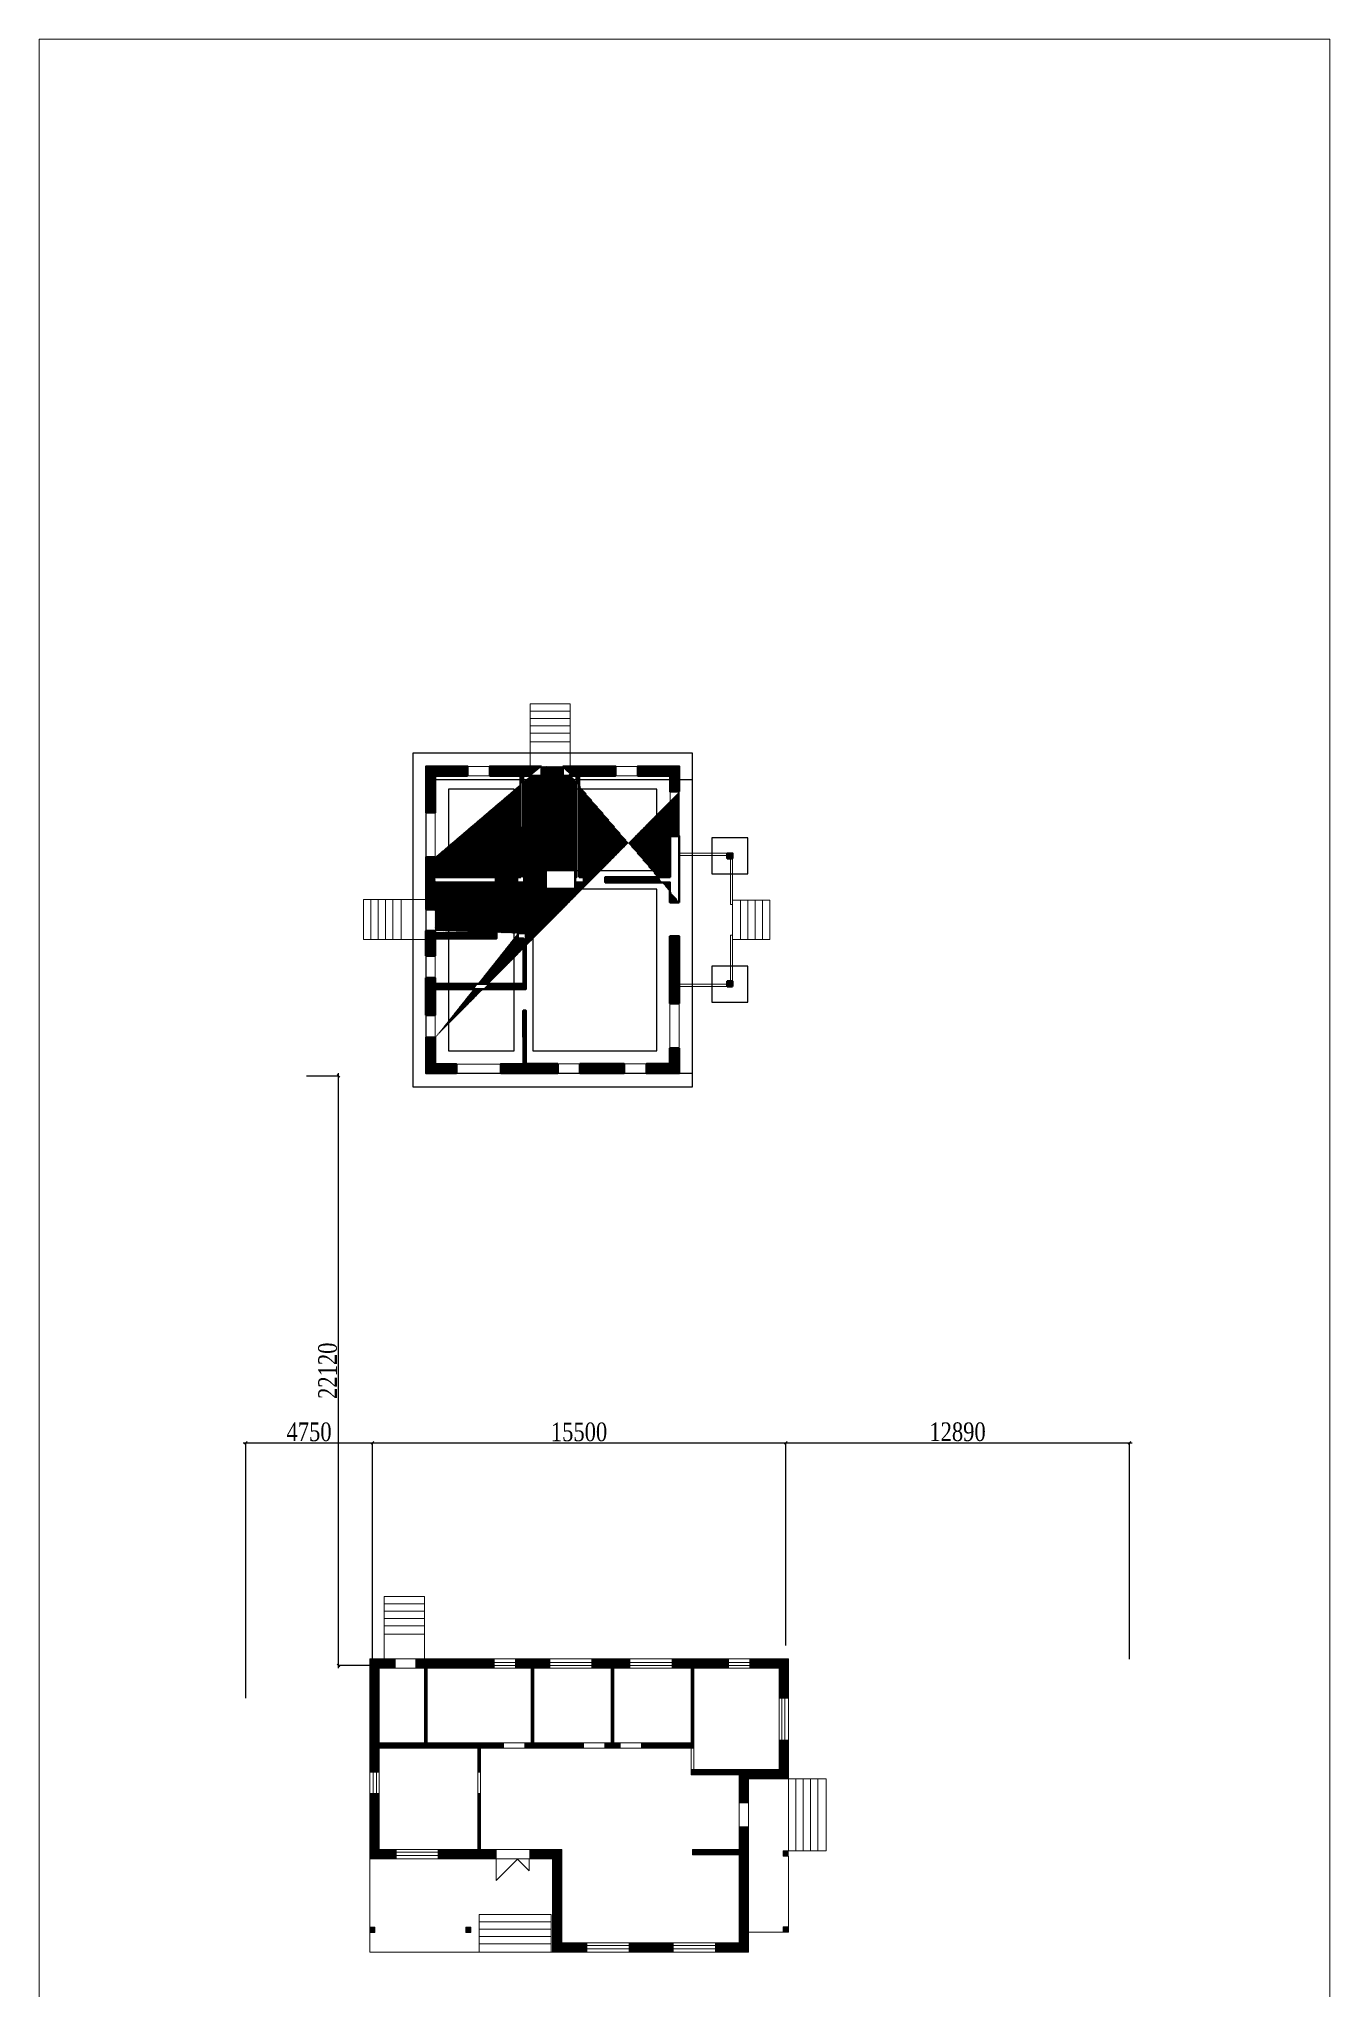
# Model space of a CAD drawing. Extents: x 1560470 to 2285577, y -245723 to 320220.
# Drawn here: x 1560470 to 1608884, y 247066 to 320220 of the extents above; entities that cross this region are included whole.
import ezdxf

# ---------------------------------------------------------------- set-up
doc = ezdxf.new("R2010")
doc.units = 0
doc.header["$LTSCALE"] = 500
doc.header["$MEASUREMENT"] = 0
doc.layers.get('0').update_dxf_attribs({"linetype": 'CONTINUOUS', "lineweight": 0, "plot": 0})
for name, color, linetype, lineweight in [('АР. окна', 250, 'CONTINUOUS', 0), ('АР. план', 250, 'CONTINUOUS', 0), ('АР. план контуры', 3, 'CONTINUOUS', 5), ('АР. план штрих.', 5, 'CONTINUOUS', 5)]:
    doc.layers.add(name, color=color, linetype=linetype, lineweight=lineweight)
doc.layers.get('0').off()
doc.styles.get("Standard").update_dxf_attribs({"font": 'TIMES.TTF', "width": 0.8, "height": 200})
doc.dimstyles.new('ISO-25', dxfattribs={"dimtxt": 300, "dimasz": 100, "dimexe": 0, "dimexo": 0, "dimgap": 50, "dimtad": 1, "dimdec": 0, "dimrnd": 10, "dimtxsty": 'Standard', "dimblk": 'OBLIQUE', "dimcen": 100, "dimdle": 100, "dimadec": 0, "dimazin": 0, "dimtfac": 1, "dimtdec": 0, "dimtmove": 0, "dimatfit": 3, "dimldrblk": 'OBLIQUE', "dimfxl": 0, "dimarcsym": 0})
picture_1 = doc.add_image_def('image1.jpg', size_in_pixel=(384, 1120))
pattern_1 = [(45, (-235444.592, 595680.948), (-17.67766953, 17.67766953), [])]
pattern_2 = [(315, (1751558.377, 2317696.324), (17.67766953, 17.67766953), [])]

# ---------------------------------------------------------------- blocks, each defined once
blk = doc.blocks.new('_Oblique')
at = {"color": 0, "linetype": 'ByBlock', "lineweight": -2}
blk.add_line((-0.5, -0.5), (0.5, 0.5), dxfattribs=at)
blk = doc.blocks.new('*D381')
at = {"layer": 'АР. план', "color": 0, "linetype": 'Continuous', "lineweight": -2, "ltscale": 0.13}
for p, q in [((1588371, 267586), (1601460, 267586)), ((1588471, 259977), (1588471, 267586)), ((1601360, 259476), (1601360, 267586))]:
    blk.add_line(p, q, dxfattribs=at)
at = {"layer": 'АР. план', "color": 0, "linetype": 'Continuous', "lineweight": -2, "ltscale": 0.13, "xscale": 100, "yscale": 100, "zscale": 100, "rotation": 180}
blk.add_blockref('_Oblique', (1588471, 267586), dxfattribs=at)
at = {"layer": 'АР. план', "color": 0, "linetype": 'Continuous', "lineweight": -2, "ltscale": 0.13, "xscale": 100, "yscale": 100, "zscale": 100}
blk.add_blockref('_Oblique', (1601360, 267586), dxfattribs=at)
at = {"layer": 'АР. план', "color": 0, "linetype": 'Continuous', "lineweight": 0, "ltscale": 0.13, "insert": (1594916, 267993), "char_height": 700, "attachment_point": 5}
blk.add_mtext('12890', dxfattribs=at)
blk = doc.blocks.new('*D382')
at = {"layer": 'АР. план', "color": 0, "linetype": 'Continuous', "lineweight": -2, "ltscale": 0.13}
for p, q in [((1568122, 267583), (1573072, 267583)), ((1568222, 258006), (1568222, 267583)), ((1572972, 259228), (1572972, 267583))]:
    blk.add_line(p, q, dxfattribs=at)
at = {"layer": 'АР. план', "color": 0, "linetype": 'Continuous', "lineweight": -2, "ltscale": 0.13, "xscale": 100, "yscale": 100, "zscale": 100, "rotation": 180}
blk.add_blockref('_Oblique', (1568222, 267583), dxfattribs=at)
at = {"layer": 'АР. план', "color": 0, "linetype": 'Continuous', "lineweight": -2, "ltscale": 0.13, "xscale": 100, "yscale": 100, "zscale": 100}
blk.add_blockref('_Oblique', (1572972, 267583), dxfattribs=at)
at = {"layer": 'АР. план', "color": 0, "linetype": 'Continuous', "lineweight": 0, "ltscale": 0.13, "insert": (1570597, 267990), "char_height": 700, "attachment_point": 5}
blk.add_mtext('4750', dxfattribs=at)
blk = doc.blocks.new('*D383')
at = {"layer": 'АР. план', "color": 0, "linetype": 'Continuous', "lineweight": -2, "ltscale": 0.13}
for p, q in [((1572872, 267583), (1588571, 267583)), ((1572972, 259228), (1572972, 267583)), ((1588471, 259977), (1588471, 267583))]:
    blk.add_line(p, q, dxfattribs=at)
at = {"layer": 'АР. план', "color": 0, "linetype": 'Continuous', "lineweight": -2, "ltscale": 0.13, "xscale": 100, "yscale": 100, "zscale": 100, "rotation": 180}
blk.add_blockref('_Oblique', (1572972, 267583), dxfattribs=at)
at = {"layer": 'АР. план', "color": 0, "linetype": 'Continuous', "lineweight": -2, "ltscale": 0.13, "xscale": 100, "yscale": 100, "zscale": 100}
blk.add_blockref('_Oblique', (1588471, 267583), dxfattribs=at)
at = {"layer": 'АР. план', "color": 0, "linetype": 'Continuous', "lineweight": 0, "ltscale": 0.13, "insert": (1580722, 267989), "char_height": 700, "attachment_point": 5}
blk.add_mtext('15500', dxfattribs=at)
blk = doc.blocks.new('*D384')
at = {"layer": 'АР. план', "color": 0, "linetype": 'Continuous', "lineweight": -2, "ltscale": 0.13}
for p, q in [((1570496, 281343), (1571701, 281343)), ((1571701, 259128), (1571701, 281443)), ((1572972, 259228), (1571701, 259228))]:
    blk.add_line(p, q, dxfattribs=at)
at = {"layer": 'АР. план', "color": 0, "linetype": 'Continuous', "lineweight": -2, "ltscale": 0.13, "xscale": 100, "yscale": 100, "zscale": 100}
for p, rotation in [((1571701, 281343), 90), ((1571701, 259228), 270)]:
    blk.add_blockref('_Oblique', p, dxfattribs=dict(at, rotation=rotation))
at = {"layer": 'АР. план', "color": 0, "linetype": 'Continuous', "lineweight": 0, "ltscale": 0.13, "insert": (1571295, 270285), "char_height": 700, "attachment_point": 5, "rotation": 90}
blk.add_mtext('22120', dxfattribs=at)

msp = doc.modelspace()

# ---------------------------------------------------------------- hatches: boundary and pattern name
at = {"layer": 'АР. план', "linetype": 'Continuous', "lineweight": 15, "ltscale": 0.13}
h = msp.add_hatch(dxfattribs=at)
h.set_pattern_fill('ANSI31', color=5, scale=2200, angle=225, style=0)
h.set_pattern_definition([(270, (1242621.5, -1560137.33), (275, -7e-14), [])])
h.paths.add_polyline_path([(1589823.8, 254978.7), (1589823.8, 252289.7), (1588405.1, 252289.7), (1588405.1, 254978.7)])
h = msp.add_hatch(dxfattribs=at)
h.set_pattern_fill('ANSI31', color=5, scale=2200, angle=135, style=0)
h.set_pattern_definition([(180, (-235444.6, 595847.7), (-6e-14, -275), [])])
h.paths.add_polyline_path([(1579671.4, 248645.4), (1576982.5, 248645.4), (1576982.5, 250064.1), (1579671.4, 250064.1)])
at = {"layer": 'АР. план контуры', "linetype": 'Continuous', "lineweight": 15, "ltscale": 0.13}
h = msp.add_hatch(dxfattribs=at)
h.set_pattern_fill('ANSI31', color=5, scale=2200, angle=315, style=0)
h.set_pattern_definition([(360, (3378019.98, -37734.93), (2e-13, 275), [])])
h.paths.add_polyline_path([(1578886.1, 295378.7), (1580393.2, 295378.7), (1580393.2, 293960), (1578886.1, 293960)])
at = {"layer": 'АР. план контуры', "linetype": 'Continuous', "lineweight": 0, "ltscale": 0.13}
h = msp.add_hatch(dxfattribs=at)
h.set_pattern_fill('ANSI31', color=5, scale=200, angle=-90, style=0)
h.set_pattern_definition(pattern_2)
h.paths.add_polyline_path([(1577789, 281443.4), (1577789, 281786.9), (1578633.3, 281786.9), (1578632.8, 283792.8), (1578732.8, 283792.8), (1578732.8, 281793.1), (1579923.2, 281792.9), (1579923.2, 281443.3)])
h.paths.add_polyline_path([(1582414.9, 281443.4), (1582414.9, 281792.9), (1580757.9, 281792.9), (1580757.9, 281443.4)], flags=17)
h.paths.add_polyline_path([(1579470.5, 288349.8), (1580579.7, 288349.8), (1580579.7, 289061.1), (1579470.5, 289061.1)], flags=17)
h.paths.add_polyline_path([(1584482.5, 284056.2), (1584482.5, 286579.8), (1584133, 286579.8), (1584133, 284056.2)], flags=17)
edge = h.paths.add_edge_path()
edge.add_line((1575332.2, 282786), (1574982.8, 282786))
edge.add_line((1574982.8, 282786), (1574982.8, 281443.4))
edge.add_line((1574982.8, 281443.4), (1576120.6, 281443.4))
edge.add_line((1576120.6, 281443.4), (1576120.6, 281787.2))
edge.add_line((1576120.6, 281787.2), (1575332.5, 281787.2))
edge.add_line((1575332.5, 281787.2), (1575332.5, 282788.1))
edge.add_line((1578431.6, 286692.3), (1578732.6, 286692.3))
edge.add_line((1578732.6, 286692.3), (1578732.6, 284593.2))
edge.add_line((1578732.6, 284593.2), (1575332.2, 284593.2))
edge.add_line((1575332.2, 284593.2), (1575332.2, 283620.5))
edge.add_line((1575332.2, 283620.5), (1574982.7, 283620.5))
edge.add_line((1574982.7, 283620.5), (1574982.7, 285014.6))
edge.add_line((1574982.7, 285014.6), (1575332.4, 285014.6))
edge.add_line((1575332.4, 285014.6), (1575332.4, 284793))
edge.add_line((1575332.4, 284793), (1578633.4, 284793))
edge.add_line((1578633.4, 284793), (1578633.4, 286493.1))
edge.add_line((1578633.4, 286493.1), (1578431.6, 286493.1))
edge.add_line((1578431.6, 286493.1), (1578431.6, 286692.2))
edge.add_line((1575332.3, 286786), (1575332.3, 286692.3))
edge.add_line((1575332.3, 286692.3), (1577631.2, 286692.3))
edge.add_line((1577631.2, 286692.3), (1577631.2, 286493.4))
edge.add_line((1577631.2, 286493.4), (1575332.3, 286493.4))
edge.add_line((1575332.3, 286493.4), (1575332.3, 285849.2))
edge.add_line((1575332.3, 285849.2), (1574982.7, 285849.2))
edge.add_line((1574982.7, 285849.2), (1574982.7, 286786.2))
edge.add_line((1574982.7, 286786.2), (1575332.4, 286786.2))
edge.add_line((1575332.3, 289548.7), (1574982.9, 289548.7))
edge.add_line((1574982.9, 289548.7), (1574982.9, 287586.5))
edge.add_line((1574982.9, 287586.5), (1575332.3, 287586.5))
edge.add_line((1575332.3, 287586.5), (1575332.3, 288593.8))
edge.add_line((1575332.3, 288593.8), (1577596.6, 288593.8))
edge.add_line((1577596.6, 288593.8), (1577596.6, 288793.1))
edge.add_line((1577596.6, 288793.1), (1575332.3, 288793.1))
edge.add_line((1575332.3, 288793.1), (1575332.3, 289548.7))
edge.add_line((1579314, 292942.8), (1579313.6, 292593.4))
edge.add_line((1579313.6, 292593.4), (1578632.6, 292593.1))
edge.add_line((1578632.6, 292593.1), (1578632.6, 288793.3))
edge.add_line((1578632.6, 288793.3), (1578670.3, 288793.3))
edge.add_line((1578670.3, 288793.3), (1578670.3, 288593.8))
edge.add_line((1578670.3, 288593.8), (1578396.6, 288593.8))
edge.add_line((1578396.6, 288593.8), (1578396.6, 288793.4))
edge.add_line((1578396.6, 288793.4), (1578533.1, 288793.4))
edge.add_line((1578533.1, 288793.4), (1578532.2, 292593.4))
edge.add_line((1578532.2, 292593.4), (1577373.7, 292593.4))
edge.add_line((1577373.7, 292593.4), (1577373.7, 292942.8))
edge.add_line((1577373.7, 292942.8), (1579314, 292942.8))
edge.add_line((1580114, 292942.8), (1580114, 292593.4))
edge.add_line((1580114, 292593.4), (1580632.8, 292593.4))
edge.add_line((1580632.8, 292593.4), (1580632.8, 288793.2))
edge.add_line((1580632.8, 288793.2), (1580579.7, 288793.2))
edge.add_line((1580579.7, 288793.2), (1580579.7, 288593.7))
edge.add_line((1580579.7, 288593.7), (1580907.5, 288593.7))
edge.add_line((1580907.5, 288593.7), (1580907.5, 288793.1))
edge.add_line((1580907.5, 288793.1), (1580731.2, 288793.1))
edge.add_line((1580731.2, 288793.1), (1580731.2, 292593.4))
edge.add_line((1580731.2, 292593.4), (1582091.7, 292593.4))
edge.add_line((1582091.7, 292593.4), (1582091.7, 292942.8))
edge.add_line((1582091.7, 292942.8), (1580114, 292942.8))
edge.add_line((1584482.5, 287846.3), (1584482.5, 290330.4))
edge.add_line((1584482.5, 290330.4), (1584133.2, 290330.4))
edge.add_line((1584133.2, 290330.4), (1584133.2, 288792.8))
edge.add_line((1584133.2, 288792.8), (1581707.9, 288792.8))
edge.add_line((1581707.9, 288792.8), (1581707.9, 288593.8))
edge.add_line((1581707.9, 288593.8), (1584132.9, 288593.8))
edge.add_line((1584132.9, 288593.8), (1584132.9, 287846.2))
edge.add_line((1584132.9, 287846.2), (1584482.5, 287846.3))
edge.add_line((1584482.5, 282386.1), (1584482.5, 281443.4))
edge.add_line((1584482.5, 281443.4), (1583248.9, 281443.4))
edge.add_line((1583248.9, 281443.4), (1583248.9, 281792.9))
edge.add_line((1583248.9, 281792.9), (1584132.9, 281792.9))
edge.add_line((1584132.9, 281792.9), (1584132.9, 282386))
edge.add_line((1584132.9, 282386), (1584482.5, 282386))
edge.add_line((1584482.5, 291998.9), (1584482.5, 292942.8))
edge.add_line((1584482.5, 292942.8), (1582926.3, 292942.8))
edge.add_line((1582926.3, 292942.8), (1582926.3, 292593.4))
edge.add_line((1582926.3, 292593.4), (1584133.2, 292593.4))
edge.add_line((1584133.2, 292593.4), (1584133.2, 291998.9))
edge.add_line((1584133.2, 291998.9), (1584482.5, 291998.9))
h = msp.add_hatch(dxfattribs=at)
h.set_pattern_fill('ANSI31', color=5, scale=200, angle=-90, style=0)
h.set_pattern_definition(pattern_2)
h.paths.add_polyline_path([(1586482.2, 289494.9), (1586482.2, 289685.6), (1586282.7, 289685.6), (1586282.7, 289494.9)])
h.paths.add_polyline_path([(1586481.3, 284698.1), (1586481.3, 284888.8), (1586281.7, 284888.8), (1586281.7, 284698.1)])
edge = h.paths.add_edge_path()
edge.add_line((1576539.2, 292593.4), (1576539.2, 292942.8))
edge.add_line((1576539.2, 292942.8), (1574982.9, 292942.8))
edge.add_line((1574982.9, 292942.8), (1574982.9, 291217.4))
edge.add_line((1574982.9, 291217.4), (1575332.3, 291217.4))
edge.add_line((1575332.3, 291217.4), (1575332.3, 292593.4))
edge.add_line((1575332.3, 292593.4), (1576539.2, 292593.4))
at = {"layer": 'АР. план контуры', "linetype": 'Continuous', "lineweight": 15, "ltscale": 0.13}
h = msp.add_hatch(dxfattribs=at)
h.set_pattern_fill('ANSI31', color=5, scale=2200, angle=405, style=0)
h.set_pattern_definition([(90, (1905662.05, 2085585.44), (-275, 2e-13), [])])
h.paths.add_polyline_path([(1572548.4, 286451.6), (1572548.4, 287958.6), (1573967.1, 287958.6), (1573967.1, 286451.6)])
h = msp.add_hatch(dxfattribs=at)
h.set_pattern_fill('ANSI31', color=5, scale=2200, angle=45, style=0)
h.set_pattern_definition([(90, (1752054.85, 2317704.4), (-275, 1e-13), [])])
h.paths.add_polyline_path([(1588079.8, 287936.4), (1588079.8, 286463.8), (1586661.1, 286461.6), (1586661, 287936.4)])
h = msp.add_hatch(dxfattribs=at)
h.set_pattern_fill('ANSI31', color=5, scale=2200, angle=315, style=0)
h.set_pattern_definition([(360, (3372552.55, -71201.5), (9e-14, 275), [])])
h.paths.add_polyline_path([(1573418.7, 261912.2), (1574925.7, 261912.2), (1574925.7, 260493.5), (1573418.7, 260493.4)])
at = {"layer": 'АР. план штрих.', "linetype": 'Continuous', "lineweight": 0, "ltscale": 0.13}
h = msp.add_hatch(dxfattribs=at)
h.set_pattern_fill('ANSI31', color=5, scale=200, style=0)
h.set_pattern_definition(pattern_1)
h.paths.add_polyline_path([(1578922.6, 259128.4), (1575022.5, 259128.4), (1575022.5, 256327.8), (1578922.6, 256327.8)], flags=16)
h.paths.add_polyline_path([(1574922.5, 259128.4), (1573222, 259128.4), (1573222, 256327.8), (1574922.5, 256327.8)], flags=16)
h.paths.add_polyline_path([(1578687.5, 256327.7), (1577886.9, 256327.7), (1577886.9, 256128.3), (1578687.5, 256128.3)], flags=16)
h.paths.add_polyline_path([(1581683.6, 256327.8), (1580883.1, 256327.8), (1580883.1, 256128.3), (1581683.6, 256128.3)], flags=16)
h.paths.add_polyline_path([(1582260.6, 256327.8), (1583061.2, 256327.8), (1583061.2, 256128.3), (1582260.6, 256128.3)], flags=16)
h.paths.add_polyline_path([(1585021.6, 256128.3), (1584921.7, 256128.3), (1584921.7, 255327.9), (1585021.6, 255327.9)], flags=16)
h.paths.add_polyline_path([(1577022.1, 255228.2), (1576922.1, 255228.2), (1576922.1, 254427.8), (1577022.1, 254427.8)], flags=16)
h.paths.add_polyline_path([(1588221.7, 256427.6), (1588221.5, 258007.5), (1588571.9, 258007.5), (1588571.9, 256427.6)])
h.paths.add_polyline_path([(1586323.6, 259128.4), (1587123.1, 259128.2), (1587123.1, 259478.7), (1586323.6, 259478.7)])
h.paths.add_polyline_path([(1577534.2, 259128.4), (1578333.7, 259128.2), (1578333.7, 259478.7), (1577534.2, 259478.7)])
h.paths.add_polyline_path([(1582630.7, 259128.5), (1584210.6, 259128.3), (1584210.6, 259478.7), (1582630.7, 259478.7)])
h.paths.add_polyline_path([(1579621.6, 259128.5), (1581201.4, 259128.3), (1581201.4, 259478.8), (1579621.6, 259478.8)])
h.paths.add_polyline_path([(1586721.8, 255128.4), (1584921.7, 255128.4), (1584921.7, 256128.3), (1577022.3, 256128.3), (1577022, 252329), (1580072.6, 252329), (1580072.6, 248828.8), (1586721.8, 248828.8), (1586721.8, 252128.7), (1584971.7, 252128.7), (1584971.7, 252328.2), (1586721.8, 252328.2)], flags=16)
h.paths.add_polyline_path([(1576922.1, 256128.3), (1573222, 256128.3), (1573222, 252328.9), (1576922.1, 252328.9)], flags=16)
h.paths.add_polyline_path([(1588221.7, 259128.4), (1585021.6, 259128.4), (1585021.6, 255327.9), (1588221.7, 255327.9)], flags=16)
h.paths.add_polyline_path([(1584921.7, 259128.4), (1582022.1, 259128.4), (1582022.1, 256327.8), (1584921.7, 256327.8)], flags=16)
h.paths.add_polyline_path([(1581922.2, 259128.4), (1579022.6, 259128.4), (1579022.6, 256327.8), (1581922.2, 256327.8)], flags=16)
h.paths.add_polyline_path([(1574596.1, 259477.8), (1573821.1, 259477.8), (1573821.1, 259128.4), (1574596.1, 259128.4)], flags=16)
h.paths.add_polyline_path([(1573222.1, 255228.2), (1573222.2, 254428.7), (1572871.8, 254428.7), (1572871.8, 255228.2)], flags=16)
h.paths.add_polyline_path([(1578881.2, 252329), (1577614.7, 252329), (1577614.7, 251978.8), (1578881.2, 251978.8)], flags=16)
h.paths.add_polyline_path([(1573858.2, 252328.8), (1575438.1, 252329), (1575438.1, 251978.5), (1573858.2, 251978.5)], flags=16)
h.paths.add_polyline_path([(1584255, 248829), (1585834.8, 248829.2), (1585834.8, 248478.8), (1584255, 248478.8)], flags=16)
h.paths.add_polyline_path([(1581018.8, 248828.8), (1582598.7, 248829), (1582598.7, 248478.5), (1581018.8, 248478.5)])
h.paths.add_polyline_path([(1587071.9, 254080.3), (1586721.8, 254080.3), (1586721.8, 253179.6), (1587071.9, 253179.6)], flags=16)
edge = h.paths.add_edge_path()
edge.add_line((1588571.8, 259477.8), (1572871.8, 259477.8))
edge.add_line((1572871.8, 259477.8), (1572871.8, 251978.8))
edge.add_line((1572871.8, 251978.8), (1579722.4, 251978.8))
edge.add_line((1579722.4, 251978.8), (1579722.4, 248478.6))
edge.add_line((1579722.4, 248478.6), (1587072, 248478.6))
edge.add_line((1587072, 248478.6), (1587072, 254978.8))
edge.add_line((1587072, 254978.8), (1588571.8, 254978.8))
edge.add_line((1588571.8, 254978.8), (1588571.8, 259477.8))
h = msp.add_hatch(dxfattribs=at)
h.set_pattern_fill('ANSI31', color=5, scale=200, style=0)
h.set_pattern_definition(pattern_1)
h.paths.add_polyline_path([(1576667.4, 249423), (1576476.7, 249423), (1576476.7, 249223.5), (1576667.4, 249223.5)])
h.paths.add_polyline_path([(1573062.7, 249424.8), (1572872, 249424.8), (1572872, 249225.3), (1573062.7, 249225.3)])
h.paths.add_polyline_path([(1588570.9, 249430.2), (1588380.1, 249430.2), (1588380.1, 249230.7), (1588570.9, 249230.7)])
h.paths.add_polyline_path([(1588570.7, 252289.1), (1588379.9, 252289.1), (1588379.9, 252089.6), (1588570.7, 252089.6)])

# ---------------------------------------------------------------- linework, layer by layer
at = {"layer": 'АР. окна', "color": 5, "linetype": 'Continuous', "lineweight": 0, "ltscale": 0.13}
for points in [[(1577534.2, 259228.7), (1577534.2, 259350.2), (1578333.7, 259350.2), (1578333.7, 259228.7)], [(1579621.5, 259228.8), (1579621.5, 259350.3), (1581201.4, 259350.3), (1581201.4, 259228.8)], [(1582630.7, 259228.8), (1582630.7, 259350.3), (1584210.6, 259350.3), (1584210.6, 259228.8)], [(1586323.6, 259228.7), (1586323.6, 259350.2), (1587123.1, 259350.2), (1587123, 259228.7)], [(1588322, 256427.6), (1588443.5, 256427.6), (1588443.5, 258007.5), (1588322, 258007.5)], [(1573121.8, 255228.2), (1573000.3, 255228.2), (1573000.3, 254428.7), (1573121.7, 254428.7)], [(1573858.2, 252228.5), (1573858.2, 252107), (1575438.1, 252107), (1575438.1, 252228.5)], [(1581018.8, 248728.5), (1581018.8, 248607), (1582598.7, 248607), (1582598.7, 248728.5)], [(1584255, 248728.7), (1584255, 248607.2), (1585834.8, 248607.2), (1585834.8, 248728.7)]]:
    msp.add_lwpolyline(points, close=True, dxfattribs=at)
at = {"layer": 'АР. окна', "color": 5, "linetype": 'Continuous', "lineweight": 15, "ltscale": 0.13}
for points in [[(1577617.3, 251975.6), (1577617.3, 251177.1), (1578414.5, 251977)], [(1578853.4, 251976.1), (1578853.4, 251536.9), (1578415, 251976.9)]]:
    msp.add_lwpolyline(points, dxfattribs=at)
at = {"layer": 'АР. план', "color": 1, "linetype": 'Continuous', "lineweight": 30, "ltscale": 0.13}
for points in [[(1584982.9, 280936.5), (1584982.9, 293442.1), (1574483.2, 293442.1), (1574483.2, 280936.5)], [(1578285.5, 289042.4), (1578285.5, 292092.6), (1575832.7, 292092.6), (1575832.7, 289042.4)], [(1583633.4, 289042.4), (1583633.4, 292092.6), (1578984.1, 292092.6), (1578984.1, 289042.4)], [(1587049.2, 288918.6), (1587049.2, 290268.1), (1585699.7, 290268.1), (1585699.7, 288918.6)], [(1578285.5, 282286.1), (1578285.5, 288343.9), (1575832.7, 288343.9), (1575832.7, 282286.1)], [(1583633.4, 282286.1), (1583633.4, 288343.9), (1578984.1, 288343.9), (1578984.1, 282286.1)], [(1587051, 284107.5), (1587051, 285457.1), (1585701.5, 285457.1), (1585701.5, 284107.5)]]:
    msp.add_lwpolyline(points, close=True, dxfattribs=at)
at = {"layer": 'АР. план', "color": 5, "linetype": 'Continuous', "lineweight": 15, "ltscale": 0.13}
for points in [[(1573418.7, 261823.6), (1574925.7, 261823.6), (1574925.7, 260404.9), (1573418.7, 260404.9)], [(1577534.2, 259128.4), (1578333.7, 259128.2), (1578333.7, 259478.7), (1577534.2, 259478.7)], [(1579621.6, 259128.5), (1581201.4, 259128.3), (1581201.4, 259478.8), (1579621.6, 259478.8)], [(1582630.7, 259128.5), (1584210.6, 259128.3), (1584210.6, 259478.7), (1582630.7, 259478.7)], [(1586323.6, 259128.4), (1587123.1, 259128.2), (1587123.1, 259478.7), (1586323.6, 259478.7)], [(1588221.7, 256427.6), (1588221.5, 258007.5), (1588571.9, 258007.5), (1588571.9, 256427.6)], [(1573222.1, 255228.2), (1573222.2, 254428.7), (1572871.8, 254428.7), (1572871.8, 255228.2)], [(1589990.5, 254978.7), (1589990.5, 252289.7), (1588571.8, 252289.7), (1588571.8, 254978.7)], [(1587071.9, 254080.3), (1586721.8, 254080.3), (1586721.8, 253179.6), (1587071.9, 253179.6)], [(1573858.2, 252328.8), (1575438.1, 252329), (1575438.1, 251978.5), (1573858.2, 251978.5)], [(1579671.4, 248478.6), (1576982.5, 248478.6), (1576982.5, 249897.3), (1579671.4, 249897.4)], [(1581018.8, 248828.8), (1582598.7, 248829), (1582598.7, 248478.5), (1581018.8, 248478.5)], [(1584255, 248829), (1585834.8, 248829.2), (1585834.8, 248478.8), (1584255, 248478.8)]]:
    msp.add_lwpolyline(points, close=True, dxfattribs=at)
at = {"layer": 'АР. план контуры', "color": 5, "linetype": 'Continuous', "lineweight": 15, "ltscale": 0.13}
for points in [[(1578886.1, 295290.2), (1580393.2, 295290.2), (1580393.2, 293871.5), (1578886.1, 293871.5)], [(1576539.2, 292593.4), (1577373.7, 292593.4), (1577373.7, 292942.8), (1576539.2, 292942.8)], [(1582091.7, 292593.4), (1582926.3, 292593.4), (1582926.3, 292942.8), (1582091.7, 292942.8)], [(1584133.2, 291998.9), (1584133.2, 290330.4), (1584482.5, 290330.4), (1584482.5, 291998.9)], [(1575332.3, 289548.7), (1575332.3, 291217.4), (1574982.9, 291217.4), (1574982.9, 289548.7)], [(1586281.7, 289687.8), (1586281.7, 289607.6), (1584483.8, 289607.6), (1584482.9, 289687.8)], [(1586482.9, 287764.9), (1586482.9, 289497.2), (1586402.7, 289497.2), (1586402.7, 287764.9)], [(1572636.9, 286451.6), (1572636.9, 287958.6), (1574055.6, 287958.6), (1574055.7, 286451.6)], [(1587880.9, 287928.3), (1587880.9, 286455.7), (1586482.6, 286453.6), (1586482.3, 287928.3)], [(1586482.9, 286621), (1586482.9, 284888.8), (1586402.7, 284888.8), (1586402.7, 286621.1)], [(1575332.3, 285014.6), (1575332.3, 285849.2), (1574982.7, 285849.2), (1574982.7, 285014.6)], [(1586281.7, 284698.1), (1586281.7, 284778.3), (1584483.8, 284778.3), (1584482.9, 284698.1)], [(1584132.9, 284056.2), (1584132.9, 282386), (1584482.4, 282386), (1584482.4, 284056.2)], [(1575332.2, 282786), (1575332.2, 283620.5), (1574982.7, 283620.5), (1574982.7, 282786)], [(1577789, 281786.9), (1576120.7, 281786.9), (1576120.7, 281443.3), (1577789, 281443.3)], [(1580757.9, 281792.9), (1579923.2, 281792.9), (1579923.2, 281443.4), (1580757.9, 281443.4)], [(1583248.9, 281792.9), (1582414.9, 281792.9), (1582414.9, 281443.4), (1583248.9, 281443.4)], [(1573418.8, 260404.8), (1574922.5, 260404.8), (1574922.5, 259477.9), (1573418.8, 259477.9)], [(1572871.8, 251978.8), (1579722.4, 251978.8), (1579722.4, 248478.6), (1572871.8, 248478.6)], [(1578881.2, 252329), (1577614.7, 252329), (1577614.7, 251978.8), (1578881.2, 251978.8)], [(1588570.7, 252289.1), (1588379.9, 252289.1), (1588379.9, 252089.6), (1588570.7, 252089.6)], [(1573062.7, 249424.8), (1572872, 249424.8), (1572872, 249225.3), (1573062.7, 249225.3)], [(1576667.4, 249423), (1576476.7, 249423), (1576476.7, 249223.5), (1576667.4, 249223.5)], [(1588570.9, 249430.2), (1588380.1, 249430.2), (1588380.1, 249230.7), (1588570.9, 249230.7)]]:
    msp.add_lwpolyline(points, close=True, dxfattribs=at)
for points in [[(1580389.9, 292942.8), (1580389.9, 293871.3), (1578886.2, 293871.3), (1578886.2, 292942.4)], [(1575331.7, 287586.5), (1575332.3, 287586.5), (1575332.3, 288593.8), (1577596.5, 288593.8), (1577596.5, 288793.1), (1575332.3, 288793.2), (1575332.3, 292593.4), (1578532.2, 292593.4), (1578533.1, 288793.4), (1578396.6, 288793.4), (1578396.6, 288593.8), (1578670.3, 288593.8), (1578670.3, 288793.3), (1578632.6, 288793.3), (1578632.6, 292593.1), (1579313.6, 292593.5), (1579314, 292942.8), (1574982.9, 292942.8), (1574982.9, 287586.5), (1575332.3, 287586.5)], [(1574982.9, 292942.7), (1574982.9, 292942.8), (1574983, 292942.8)], [(1580114, 292593.5), (1580114, 292942.8), (1584482.5, 292942.8), (1584482.5, 287846.3), (1584132.9, 287846.2), (1584132.9, 288593.7), (1581707.9, 288593.7), (1581707.9, 288792.8), (1584133.2, 288792.8), (1584133.2, 292593.4), (1580731.2, 292593.4), (1580731.2, 288793.1), (1580907.5, 288793.1), (1580907.5, 288593.7), (1580579.8, 288593.7), (1580579.8, 288793.2), (1580632.8, 288793.2), (1580632.8, 292593.4), (1580114, 292593.4)], [(1574982.9, 287955.4), (1574055.7, 287955.4), (1574055.7, 286451.5), (1574982.7, 286451.5)], [(1584482.5, 286579.8), (1584132.9, 286579.8), (1584132.9, 281792.9), (1578732.8, 281792.9), (1578732.8, 283792.7), (1578632.8, 283792.7), (1578633.3, 281786.9), (1575332.2, 281786.9), (1575332.2, 284593.1), (1578732.5, 284593.1), (1578732.5, 286692.3), (1578431.6, 286692.3), (1578431.6, 286493.1), (1578633.4, 286493.1), (1578633.4, 284792.8), (1575332.3, 284792.8), (1575332.3, 286493.2), (1577631.2, 286493.4), (1577631.2, 286692.3), (1575332.3, 286692.3), (1575332.3, 286786), (1574982.7, 286786), (1574982.7, 281443.4), (1584482.5, 281443.4), (1584482.5, 286579.8)]]:
    msp.add_lwpolyline(points, dxfattribs=at)
at = {"layer": 'АР. план контуры', "color": 5, "linetype": 'Continuous', "lineweight": 50, "ltscale": 0.13}
for points in [[(1576539.2, 292593.4), (1576539.2, 292942.8), (1574982.9, 292942.8), (1574982.9, 291217.4), (1575332.3, 291217.4), (1575332.3, 292593.4), (1576539.2, 292593.4)], [(1579314, 292942.8), (1579313.6, 292593.4), (1578632.6, 292593.1), (1578632.6, 288793.3), (1578670.3, 288793.3), (1578670.3, 288593.8), (1578396.6, 288593.8), (1578396.6, 288793.4), (1578533.1, 288793.4), (1578532.2, 292593.4), (1577373.7, 292593.4), (1577373.7, 292942.8), (1579314, 292942.8)], [(1580114, 292942.8), (1580114, 292593.4), (1580632.8, 292593.4), (1580632.8, 288793.2), (1580579.7, 288793.2), (1580579.7, 288593.7), (1580907.5, 288593.7), (1580907.5, 288793.1), (1580731.2, 288793.1), (1580731.2, 292593.4), (1582091.7, 292593.4), (1582091.7, 292942.8), (1580114, 292942.8)], [(1584482.5, 291998.9), (1584482.5, 292942.8), (1582926.3, 292942.8), (1582926.3, 292593.4), (1584133.2, 292593.4), (1584133.2, 291998.9), (1584482.5, 291998.9)], [(1584482.5, 287846.3), (1584482.5, 290330.4), (1584133.2, 290330.4), (1584133.2, 288792.8), (1581707.9, 288792.8), (1581707.9, 288593.8), (1584132.9, 288593.8), (1584132.9, 287846.2), (1584482.5, 287846.3)], [(1575332.3, 289548.7), (1574982.9, 289548.7), (1574982.9, 287586.5), (1575332.3, 287586.5), (1575332.3, 288593.8), (1577596.6, 288593.8), (1577596.6, 288793.1), (1575332.3, 288793.1), (1575332.3, 289548.7)], [(1575332.3, 286786), (1575332.3, 286692.3), (1577631.2, 286692.3), (1577631.2, 286493.4), (1575332.3, 286493.4), (1575332.3, 285849.2), (1574982.7, 285849.2), (1574982.7, 286786.2), (1575332.4, 286786.2)], [(1578431.6, 286692.3), (1578732.6, 286692.3), (1578732.6, 284593.2), (1575332.2, 284593.2), (1575332.2, 283620.5), (1574982.7, 283620.5), (1574982.7, 285014.6), (1575332.4, 285014.6), (1575332.4, 284793), (1578633.4, 284793), (1578633.4, 286493.1), (1578431.6, 286493.1), (1578431.6, 286692.2)], [(1577789, 281443.4), (1577789, 281786.9), (1578633.3, 281786.9), (1578632.8, 283792.8), (1578732.8, 283792.8), (1578732.8, 281793.1), (1579923.2, 281792.9), (1579923.2, 281443.3), (1577789, 281443.4)], [(1575332.2, 282786), (1574982.8, 282786), (1574982.8, 281443.4), (1576120.6, 281443.4), (1576120.6, 281787.2), (1575332.5, 281787.2), (1575332.5, 282788.1)], [(1584482.5, 282386.1), (1584482.5, 281443.4), (1583248.9, 281443.4), (1583248.9, 281792.9), (1584132.9, 281792.9), (1584132.9, 282386), (1584482.5, 282386)]]:
    msp.add_lwpolyline(points, dxfattribs=at)
at = {"layer": 'АР. план контуры', "color": 5, "linetype": 'Continuous', "lineweight": 30, "ltscale": 0.13}
msp.add_lwpolyline([(1584979.9, 292444), (1574981, 292444), (1574981, 281443.1), (1584979.9, 281443.1)], close=True, dxfattribs=at)
at = {"layer": 'АР. план контуры', "color": 5, "linetype": 'Continuous', "lineweight": 50, "ltscale": 0.13}
for points in [[(1579470.5, 288349.8), (1580579.7, 288349.8), (1580579.7, 289061.1), (1579470.5, 289061.1)], [(1586482.2, 289494.9), (1586482.2, 289685.6), (1586282.7, 289685.6), (1586282.7, 289494.9)], [(1584482.5, 284056.2), (1584482.5, 286579.8), (1584133, 286579.8), (1584133, 284056.2)], [(1586481.3, 284698.1), (1586481.3, 284888.8), (1586281.7, 284888.8), (1586281.7, 284698.1)], [(1582414.9, 281443.4), (1582414.9, 281792.9), (1580757.9, 281792.9), (1580757.9, 281443.4)]]:
    msp.add_lwpolyline(points, close=True, dxfattribs=at)
at = {"layer": 'АР. план контуры', "color": 5, "linetype": 'Continuous', "lineweight": 0, "ltscale": 0.13}
for points in [[(1588571.8, 259477.8), (1572871.8, 259477.8), (1572871.8, 251978.8), (1579722.4, 251978.8), (1579722.4, 248478.6), (1587072, 248478.6), (1587072, 254978.8), (1587072, 254978.8), (1588571.8, 254978.8), (1588571.8, 259477.8)], [(1586721.8, 255128.4), (1584921.7, 255128.4), (1584921.7, 256128.3), (1577022.3, 256128.3), (1577022, 252329), (1580072.6, 252329), (1580072.6, 248828.8), (1586721.8, 248828.8), (1586721.8, 252128.7), (1584971.7, 252128.7), (1584971.7, 252328.2), (1586721.8, 252328.2), (1586721.8, 255128.4)], [(1588571, 252089.8), (1588571, 249230.6), (1587073, 249230.6)]]:
    msp.add_lwpolyline(points, dxfattribs=at)
for points in [[(1574922.5, 259128.4), (1573222, 259128.4), (1573222, 256327.8), (1574922.5, 256327.8)], [(1574596.1, 259477.8), (1573821.1, 259477.8), (1573821.1, 259128.4), (1574596.1, 259128.4)], [(1578922.6, 259128.4), (1575022.5, 259128.4), (1575022.5, 256327.8), (1578922.6, 256327.8)], [(1581922.2, 259128.4), (1579022.6, 259128.4), (1579022.6, 256327.8), (1581922.2, 256327.8)], [(1584921.7, 259128.4), (1582022.1, 259128.4), (1582022.1, 256327.8), (1584921.7, 256327.8)], [(1588221.7, 259128.4), (1585021.6, 259128.4), (1585021.6, 255327.9), (1588221.7, 255327.9)], [(1576922.1, 256128.3), (1573222, 256128.3), (1573222, 252328.9), (1576922.1, 252328.9)], [(1578687.5, 256327.7), (1577886.9, 256327.7), (1577886.9, 256128.3), (1578687.5, 256128.3)], [(1581683.6, 256327.8), (1580883.1, 256327.8), (1580883.1, 256128.3), (1581683.6, 256128.3)], [(1582260.6, 256327.8), (1583061.2, 256327.8), (1583061.2, 256128.3), (1582260.6, 256128.3)], [(1585021.6, 256128.3), (1584921.7, 256128.3), (1584921.7, 255327.9), (1585021.6, 255327.9)], [(1577022.1, 255228.2), (1576922.1, 255228.2), (1576922.1, 254427.8), (1577022.1, 254427.8)]]:
    msp.add_lwpolyline(points, close=True, dxfattribs=at)

# ---------------------------------------------------------------- dimensions: what is measured, and where the dimension line sits
at = {"layer": 'АР. план', "color": 5, "linetype": 'Continuous', "lineweight": 0, "ltscale": 0.13}
dim = msp.add_linear_dim(base=(1571700.8, 281342.9), p1=(1572972, 259227.6), p2=(1570495.9, 281342.9), angle=270, dimstyle='ISO-25', dxfattribs=at)
dim.commit()
dim.dimension.update_dxf_attribs({"geometry": '*D384', "text_midpoint": (1571700.8, 270285.2), "dimtype": 160})
for base, p1, p2, picture, middle in [((1572972, 267583.3), (1568222.1, 258005.9), (1572972, 259227.6), '*D382', (1570597.1, 267990.4)), ((1588471.4, 267583.3), (1572972, 259227.6), (1588471.4, 259977.3), '*D383', (1580721.7, 267989.4)), ((1601359.9376, 267585.5961), (1588471.4123, 259977.3224), (1601359.9376, 259476.1794), '*D381', (1594915.6749, 267992.6617))]:
    dim = msp.add_linear_dim(base=base, p1=p1, p2=p2, dimstyle='ISO-25', dxfattribs=at)
    dim.commit()
    dim.dimension.update_dxf_attribs({"geometry": picture, "text_midpoint": middle})

# ---------------------------------------------------------------- pictures from other files: only their frames are drawn
at = {"layer": 'АР. план', "color": 250, "linetype": 'Continuous', "lineweight": 0, "ltscale": 0.13}
image = msp.add_image(picture_1, insert=(1560470, 179012.8), size_in_units=(48413.9, 141207.3), dxfattribs=at)
image.dxf.flags = 7

doc.saveas('drawing.dxf')
